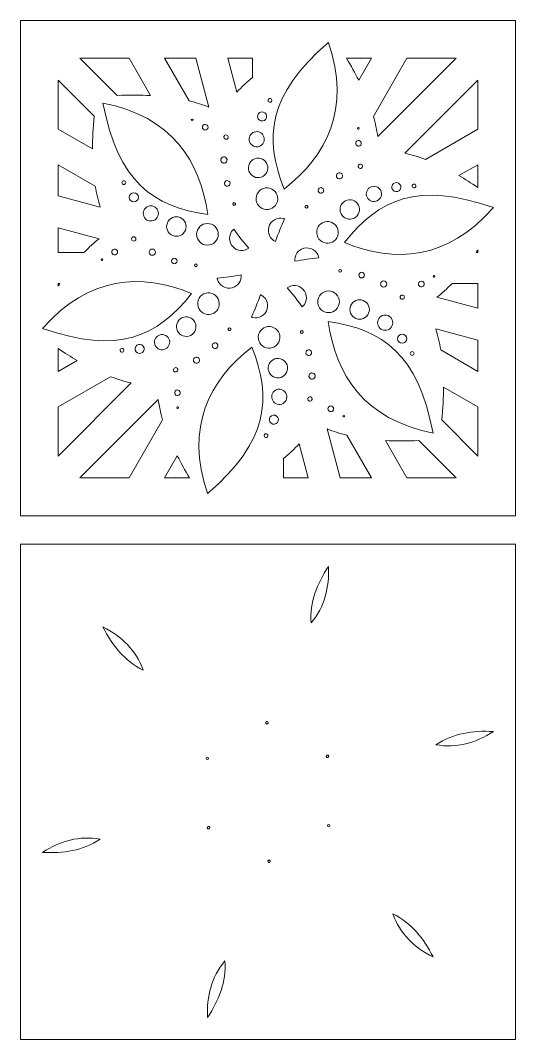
# Model space of a CAD drawing. Header units: millimetres. Extents: x -397 to 397, y -396 to 396.
# Drawn here: x 143 to 397, y -127 to 396 of the extents above; entities that cross this region are included whole.
import ezdxf

# ---------------------------------------------------------------- set-up
doc = ezdxf.new("R2010")
doc.units = ezdxf.units.MM
doc.header["$MEASUREMENT"] = 0
doc.layers.add('layer 1', color=7, linetype='Continuous')

msp = doc.modelspace()

# ---------------------------------------------------------------- linework, layer by layer
at = {"layer": 'layer 1', "lineweight": 9}
for points, knots in [([(396.6597, 141.7426), (396.6597, 141.7426), (396.6597, 395.7426), (396.6597, 395.7426), (396.6597, 395.7426), (396.6597, 395.7426), (142.6597, 395.7426), (142.6597, 395.7426), (142.6597, 395.7426), (142.6597, 395.7426), (142.6597, 141.7426), (142.6597, 141.7426), (142.6597, 141.7426), (142.6597, 141.7426), (396.6597, 141.7426), (396.6597, 141.7426)], [0, 0, 0, 0, 0.2, 0.2, 0.2, 0.2, 0.4, 0.4, 0.4, 0.4, 0.6, 0.6, 0.6, 0.6, 1, 1, 1, 1]), ([(300.6359, 384.3481), (312.2448, 350.2205), (299.9098, 326.3449), (277.9599, 309.2605), (277.9599, 309.2605), (267.4347, 335.5073), (269.4653, 357.4872), (300.6359, 384.3481)], [0, 0, 0, 0, 0.33333333, 0.33333333, 0.33333333, 0.33333333, 1, 1, 1, 1]), ([(198.4147, 376.3426), (198.4147, 376.3426), (209.4739, 357.1875), (209.4739, 357.1875), (209.4739, 357.1875), (204.1409, 357.484), (198.4269, 357.5074), (192.318, 357.2567), (192.318, 357.2567), (192.318, 357.2567), (173.2321, 376.3426), (173.2321, 376.3426), (173.2321, 376.3426), (173.2321, 376.3426), (198.4147, 376.3426), (198.4147, 376.3426)], [0, 0, 0, 0, 0.2, 0.2, 0.2, 0.2, 0.4, 0.4, 0.4, 0.4, 0.6, 0.6, 0.6, 0.6, 1, 1, 1, 1]), ([(232.6498, 376.3426), (232.6498, 376.3426), (239.3742, 351.2465), (239.3742, 351.2465), (239.3742, 351.2465), (236.2658, 352.4961), (232.9144, 353.5573), (229.3108, 354.4289), (229.3108, 354.4289), (229.3108, 354.4289), (216.6589, 376.3426), (216.6589, 376.3426), (216.6589, 376.3426), (216.6589, 376.3426), (232.6498, 376.3426), (232.6498, 376.3426)], [0, 0, 0, 0, 0.2, 0.2, 0.2, 0.2, 0.4, 0.4, 0.4, 0.4, 0.6, 0.6, 0.6, 0.6, 1, 1, 1, 1]), ([(261.7597, 366.4921), (258.7317, 364.0068), (256.0439, 361.4798), (253.6755, 358.9194), (253.6755, 358.9194), (253.6755, 358.9194), (249.007, 376.3426), (249.007, 376.3426), (249.007, 376.3426), (249.007, 376.3426), (261.7597, 376.3426), (261.7597, 376.3426), (261.7597, 376.3426), (261.7597, 376.3426), (261.7597, 366.4921), (261.7597, 366.4921)], [0, 0, 0, 0, 0.2, 0.2, 0.2, 0.2, 0.4, 0.4, 0.4, 0.4, 0.6, 0.6, 0.6, 0.6, 1, 1, 1, 1]), ([(322.6605, 376.3426), (322.6605, 376.3426), (316.1624, 365.0876), (316.1624, 365.0876), (316.1624, 365.0876), (314.3236, 368.7249), (312.2355, 372.4751), (309.8961, 376.3426), (309.8961, 376.3426), (309.8961, 376.3426), (322.6605, 376.3426), (322.6605, 376.3426)], [0, 0, 0, 0, 0.25, 0.25, 0.25, 0.25, 0.5, 0.5, 0.5, 0.5, 1, 1, 1, 1]), ([(323.6918, 346.5289), (323.6918, 346.5289), (340.9047, 376.3426), (340.9047, 376.3426), (340.9047, 376.3426), (340.9047, 376.3426), (366.0873, 376.3426), (366.0873, 376.3426), (366.0873, 376.3426), (366.0873, 376.3426), (325.9675, 336.2227), (325.9675, 336.2227), (325.9675, 336.2227), (325.4954, 339.5394), (324.7388, 342.9723), (323.6918, 346.5289)], [0, 0, 0, 0, 0.2, 0.2, 0.2, 0.2, 0.4, 0.4, 0.4, 0.4, 0.6, 0.6, 0.6, 0.6, 1, 1, 1, 1]), ([(180.562, 346.668), (179.9495, 340.6832), (179.6483, 335.0802), (179.6345, 329.8408), (179.6345, 329.8408), (179.6345, 329.8408), (162.0597, 339.9876), (162.0597, 339.9876), (162.0597, 339.9876), (162.0597, 339.9876), (162.0597, 365.1702), (162.0597, 365.1702), (162.0597, 365.1702), (162.0597, 365.1702), (180.562, 346.668), (180.562, 346.668)], [0, 0, 0, 0, 0.2, 0.2, 0.2, 0.2, 0.4, 0.4, 0.4, 0.4, 0.6, 0.6, 0.6, 0.6, 1, 1, 1, 1]), ([(339.7632, 327.6737), (339.7632, 327.6737), (377.2597, 365.1702), (377.2597, 365.1702), (377.2597, 365.1702), (377.2597, 365.1702), (377.2597, 339.9876), (377.2597, 339.9876), (377.2597, 339.9876), (377.2597, 339.9876), (350.3633, 324.459), (350.3633, 324.459), (350.3633, 324.459), (346.6969, 325.839), (343.1648, 326.9028), (339.7632, 327.6737)], [0, 0, 0, 0, 0.2, 0.2, 0.2, 0.2, 0.4, 0.4, 0.4, 0.4, 0.6, 0.6, 0.6, 0.6, 1, 1, 1, 1]), ([(270.8864, 355.6274), (271.4051, 355.4884), (271.7122, 354.9565), (271.5732, 354.4378), (271.5732, 354.4378), (271.4342, 353.9191), (270.9024, 353.6122), (270.3836, 353.7512), (270.3836, 353.7512), (269.8651, 353.8901), (269.558, 354.422), (269.697, 354.9405), (269.697, 354.9405), (269.8359, 355.4593), (270.3676, 355.7664), (270.8864, 355.6274)], [0, 0, 0, 0, 0.2, 0.2, 0.2, 0.2, 0.4, 0.4, 0.4, 0.4, 0.6, 0.6, 0.6, 0.6, 1, 1, 1, 1]), ([(185.0305, 353.3716), (220.3904, 346.3614), (234.8997, 323.741), (238.7202, 296.1897), (238.7202, 296.1897), (210.7272, 300.1982), (192.7073, 312.9464), (185.0305, 353.3716)], [0, 0, 0, 0, 0.33333333, 0.33333333, 0.33333333, 0.33333333, 1, 1, 1, 1]), ([(231.1086, 344.3422), (230.9294, 344.1629), (230.6429, 344.1782), (230.4668, 344.3542), (230.4668, 344.3542), (230.2912, 344.5299), (230.276, 344.817), (230.4549, 344.996), (230.4549, 344.996), (230.6339, 345.1751), (230.9213, 345.1606), (231.0971, 344.9846), (231.0971, 344.9846), (231.2734, 344.8084), (231.288, 344.5216), (231.1086, 344.3422)], [0, 0, 0, 0, 0.2, 0.2, 0.2, 0.2, 0.4, 0.4, 0.4, 0.4, 0.6, 0.6, 0.6, 0.6, 1, 1, 1, 1]), ([(267.2604, 348.745), (268.5053, 348.4114), (269.2432, 347.1333), (268.9097, 345.8884), (268.9097, 345.8884), (268.5761, 344.6435), (267.298, 343.9056), (266.0531, 344.2391), (266.0531, 344.2391), (264.8083, 344.5727), (264.0703, 345.851), (264.4038, 347.0957), (264.4038, 347.0957), (264.7374, 348.3406), (266.0155, 349.0785), (267.2604, 348.745)], [0, 0, 0, 0, 0.2, 0.2, 0.2, 0.2, 0.4, 0.4, 0.4, 0.4, 0.6, 0.6, 0.6, 0.6, 1, 1, 1, 1]), ([(238.4817, 341.9432), (239.0446, 341.3801), (239.0663, 340.4659), (238.4987, 339.8982), (238.4987, 339.8982), (237.9309, 339.3304), (237.0172, 339.3531), (236.4543, 339.9158), (236.4543, 339.9158), (235.892, 340.4782), (235.8695, 341.393), (236.4368, 341.9601), (236.4368, 341.9601), (237.0041, 342.5275), (237.919, 342.5059), (238.4817, 341.9432)], [0, 0, 0, 0, 0.2, 0.2, 0.2, 0.2, 0.4, 0.4, 0.4, 0.4, 0.6, 0.6, 0.6, 0.6, 1, 1, 1, 1]), ([(315.5449, 340.4904), (315.6091, 340.7303), (315.8502, 340.8872), (316.0947, 340.8217), (316.0947, 340.8217), (316.3394, 340.7561), (316.4703, 340.5001), (316.4059, 340.2597), (316.4059, 340.2597), (316.3414, 340.019), (316.1004, 339.863), (315.8554, 339.9286), (315.8554, 339.9286), (315.6105, 339.9943), (315.4804, 340.2499), (315.5449, 340.4904)], [0, 0, 0, 0, 0.2, 0.2, 0.2, 0.2, 0.4, 0.4, 0.4, 0.4, 0.6, 0.6, 0.6, 0.6, 1, 1, 1, 1]), ([(249.2259, 335.584), (249.0671, 334.9915), (248.4608, 334.6414), (247.8682, 334.8002), (247.8682, 334.8002), (247.2757, 334.959), (246.9256, 335.5653), (247.0844, 336.1578), (247.0844, 336.1578), (247.2432, 336.7503), (247.8495, 337.1004), (248.442, 336.9416), (248.442, 336.9416), (249.0346, 336.7829), (249.3846, 336.1765), (249.2259, 335.584)], [0, 0, 0, 0, 0.2, 0.2, 0.2, 0.2, 0.4, 0.4, 0.4, 0.4, 0.6, 0.6, 0.6, 0.6, 1, 1, 1, 1]), ([(260.1285, 335.8042), (260.6851, 337.8815), (262.8189, 339.1133), (264.8962, 338.5567), (264.8962, 338.5567), (266.9734, 338.0001), (268.2053, 335.8663), (267.6488, 333.7892), (267.6488, 333.7892), (267.0921, 331.7118), (264.9585, 330.4798), (262.8812, 331.0365), (262.8812, 331.0365), (260.8038, 331.5931), (259.5719, 333.7269), (260.1285, 335.8042)], [0, 0, 0, 0, 0.2, 0.2, 0.2, 0.2, 0.4, 0.4, 0.4, 0.4, 0.6, 0.6, 0.6, 0.6, 1, 1, 1, 1]), ([(314.6948, 333.0859), (314.9007, 333.854), (315.6817, 334.3309), (316.4564, 334.1233), (316.4564, 334.1233), (317.2315, 333.9156), (317.6703, 333.1126), (317.4643, 332.3438), (317.4643, 332.3438), (317.2582, 331.5747), (316.4771, 331.0989), (315.7017, 331.3066), (315.7017, 331.3066), (314.9262, 331.5145), (314.4888, 332.3171), (314.6948, 333.0859)], [0, 0, 0, 0, 0.2, 0.2, 0.2, 0.2, 0.4, 0.4, 0.4, 0.4, 0.6, 0.6, 0.6, 0.6, 1, 1, 1, 1]), ([(247.4805, 325.6856), (248.335, 325.4567), (248.8405, 324.5811), (248.6115, 323.7267), (248.6115, 323.7267), (248.3826, 322.8724), (247.5069, 322.3669), (246.6526, 322.5958), (246.6526, 322.5958), (245.7984, 322.8247), (245.2929, 323.7003), (245.5218, 324.5546), (245.5218, 324.5546), (245.7507, 325.4088), (246.6263, 325.9145), (247.4805, 325.6856)], [0, 0, 0, 0, 0.2, 0.2, 0.2, 0.2, 0.4, 0.4, 0.4, 0.4, 0.6, 0.6, 0.6, 0.6, 1, 1, 1, 1]), ([(265.8839, 324.9054), (268.5501, 324.191), (270.1316, 321.4519), (269.4172, 318.7857), (269.4172, 318.7857), (268.7028, 316.1195), (265.9636, 314.538), (263.2974, 315.2524), (263.2974, 315.2524), (260.6312, 315.9669), (259.0498, 318.706), (259.7642, 321.3722), (259.7642, 321.3722), (260.4786, 324.0384), (263.2177, 325.6198), (265.8839, 324.9054)], [0, 0, 0, 0, 0.2, 0.2, 0.2, 0.2, 0.4, 0.4, 0.4, 0.4, 0.6, 0.6, 0.6, 0.6, 1, 1, 1, 1]), ([(181.0561, 310.7758), (181.6942, 306.9105), (182.5391, 303.3195), (183.5723, 299.9882), (183.5723, 299.9882), (183.5723, 299.9882), (162.0597, 305.7525), (162.0597, 305.7525), (162.0597, 305.7525), (162.0597, 305.7525), (162.0597, 321.7434), (162.0597, 321.7434), (162.0597, 321.7434), (162.0597, 321.7434), (181.0561, 310.7758), (181.0561, 310.7758)], [0, 0, 0, 0, 0.2, 0.2, 0.2, 0.2, 0.4, 0.4, 0.4, 0.4, 0.6, 0.6, 0.6, 0.6, 1, 1, 1, 1]), ([(316.7553, 322.001), (317.3479, 322.1598), (317.9541, 321.8096), (318.1129, 321.2172), (318.1129, 321.2172), (318.2717, 320.6246), (317.9217, 320.0184), (317.3291, 319.8596), (317.3291, 319.8596), (316.7367, 319.7008), (316.1302, 320.0508), (315.9715, 320.6434), (315.9715, 320.6434), (315.8127, 321.2358), (316.1629, 321.8422), (316.7553, 322.001)], [0, 0, 0, 0, 0.2, 0.2, 0.2, 0.2, 0.4, 0.4, 0.4, 0.4, 0.6, 0.6, 0.6, 0.6, 1, 1, 1, 1]), ([(367.5849, 316.1577), (367.5849, 316.1577), (377.2597, 321.7434), (377.2597, 321.7434), (377.2597, 321.7434), (377.2597, 321.7434), (377.2597, 310.0507), (377.2597, 310.0507), (377.2597, 310.0507), (373.9515, 312.3004), (370.7271, 314.3324), (367.5849, 316.1577)], [0, 0, 0, 0, 0.25, 0.25, 0.25, 0.25, 0.5, 0.5, 0.5, 0.5, 1, 1, 1, 1]), ([(196.4022, 313.2474), (196.7819, 312.8677), (196.7818, 312.2535), (196.4021, 311.8738), (196.4021, 311.8738), (196.0224, 311.4942), (195.4084, 311.4943), (195.0288, 311.8738), (195.0288, 311.8738), (194.649, 312.2536), (194.6488, 312.8676), (195.0285, 313.2474), (195.0285, 313.2474), (195.4083, 313.6271), (196.0225, 313.6271), (196.4022, 313.2474)], [0, 0, 0, 0, 0.2, 0.2, 0.2, 0.2, 0.4, 0.4, 0.4, 0.4, 0.6, 0.6, 0.6, 0.6, 1, 1, 1, 1]), ([(249.1424, 313.5374), (249.9099, 313.3318), (250.3637, 312.5457), (250.158, 311.7782), (250.158, 311.7782), (249.9524, 311.0109), (249.1662, 310.557), (248.3989, 310.7626), (248.3989, 310.7626), (247.6315, 310.9682), (247.1776, 311.7544), (247.3832, 312.5218), (247.3832, 312.5218), (247.5888, 313.2891), (248.375, 313.743), (249.1424, 313.5374)], [0, 0, 0, 0, 0.2, 0.2, 0.2, 0.2, 0.4, 0.4, 0.4, 0.4, 0.6, 0.6, 0.6, 0.6, 1, 1, 1, 1]), ([(305.9254, 317.5526), (306.7796, 317.7815), (307.6553, 317.2761), (307.8843, 316.4219), (307.8843, 316.4219), (308.1132, 315.5673), (307.6076, 314.6918), (306.7532, 314.4628), (306.7532, 314.4628), (305.899, 314.234), (305.0233, 314.7397), (304.7945, 315.5939), (304.7945, 315.5939), (304.5655, 316.4482), (305.0711, 317.3237), (305.9254, 317.5526)], [0, 0, 0, 0, 0.2, 0.2, 0.2, 0.2, 0.4, 0.4, 0.4, 0.4, 0.6, 0.6, 0.6, 0.6, 1, 1, 1, 1]), ([(270.5275, 309.6711), (273.492, 308.8767), (275.2504, 305.8312), (274.456, 302.8667), (274.456, 302.8667), (273.6617, 299.9022), (270.6162, 298.1438), (267.6516, 298.9382), (267.6516, 298.9382), (264.6873, 299.7325), (262.9288, 302.7782), (263.7231, 305.7426), (263.7231, 305.7426), (264.5175, 308.7071), (267.563, 310.4654), (270.5275, 309.6711)], [0, 0, 0, 0, 0.2, 0.2, 0.2, 0.2, 0.4, 0.4, 0.4, 0.4, 0.6, 0.6, 0.6, 0.6, 1, 1, 1, 1]), ([(296.4353, 309.9242), (297.2027, 310.1298), (297.9889, 309.6758), (298.1945, 308.9086), (298.1945, 308.9086), (298.4002, 308.141), (297.9464, 307.355), (297.1788, 307.1493), (297.1788, 307.1493), (296.4114, 306.9437), (295.6253, 307.3977), (295.4197, 308.1651), (295.4197, 308.1651), (295.2141, 308.9323), (295.668, 309.7186), (296.4353, 309.9242)], [0, 0, 0, 0, 0.2, 0.2, 0.2, 0.2, 0.4, 0.4, 0.4, 0.4, 0.6, 0.6, 0.6, 0.6, 1, 1, 1, 1]), ([(308.8993, 281.8134), (326.3672, 304.0519), (346.4176, 313.2834), (385.2651, 299.7191), (385.2651, 299.7191), (361.5141, 272.6017), (334.6698, 271.3464), (308.8993, 281.8134)], [0, 0, 0, 0, 0.33333333, 0.33333333, 0.33333333, 0.33333333, 1, 1, 1, 1]), ([(322.9711, 310.5276), (325.0485, 311.0843), (327.1821, 309.8523), (327.7388, 307.775), (327.7388, 307.775), (328.2954, 305.6977), (327.0633, 303.564), (324.9862, 303.0074), (324.9862, 303.0074), (322.909, 302.4508), (320.7752, 303.6826), (320.2184, 305.7599), (320.2184, 305.7599), (319.6619, 307.8373), (320.8939, 309.9711), (322.9711, 310.5276)], [0, 0, 0, 0, 0.2, 0.2, 0.2, 0.2, 0.4, 0.4, 0.4, 0.4, 0.6, 0.6, 0.6, 0.6, 1, 1, 1, 1]), ([(337.7442, 310.8217), (338.0777, 309.5767), (337.3398, 308.2986), (336.0949, 307.9651), (336.0949, 307.9651), (334.8501, 307.6315), (333.572, 308.3694), (333.2384, 309.6143), (333.2384, 309.6143), (332.9048, 310.859), (333.6429, 312.1374), (334.8875, 312.4708), (334.8875, 312.4708), (336.1325, 312.8044), (337.4106, 312.0665), (337.7442, 310.8217)], [0, 0, 0, 0, 0.2, 0.2, 0.2, 0.2, 0.4, 0.4, 0.4, 0.4, 0.6, 0.6, 0.6, 0.6, 1, 1, 1, 1]), ([(343.6413, 310.62), (343.5024, 311.1385), (343.8093, 311.6703), (344.3279, 311.8093), (344.3279, 311.8093), (344.8466, 311.9483), (345.3785, 311.6413), (345.5175, 311.1226), (345.5175, 311.1226), (345.6565, 310.6039), (345.3494, 310.072), (344.8307, 309.933), (344.8307, 309.933), (344.312, 309.794), (343.7803, 310.1013), (343.6413, 310.62)], [0, 0, 0, 0, 0.2, 0.2, 0.2, 0.2, 0.4, 0.4, 0.4, 0.4, 0.6, 0.6, 0.6, 0.6, 1, 1, 1, 1]), ([(202.4745, 306.6659), (203.3857, 305.7546), (203.3857, 304.2788), (202.4744, 303.3676), (202.4744, 303.3676), (201.5633, 302.4563), (200.0871, 302.4564), (199.176, 303.3675), (199.176, 303.3675), (198.2646, 304.2788), (198.2647, 305.7547), (199.176, 306.6659), (199.176, 306.6659), (200.0873, 307.5773), (201.5631, 307.5772), (202.4745, 306.6659)], [0, 0, 0, 0, 0.2, 0.2, 0.2, 0.2, 0.4, 0.4, 0.4, 0.4, 0.6, 0.6, 0.6, 0.6, 1, 1, 1, 1]), ([(310.2905, 303.6272), (312.9567, 304.3416), (315.6959, 302.7601), (316.4103, 300.0939), (316.4103, 300.0939), (317.1247, 297.4277), (315.5432, 294.6886), (312.877, 293.9741), (312.877, 293.9741), (310.2109, 293.2597), (307.4717, 294.8412), (306.7573, 297.5074), (306.7573, 297.5074), (306.0428, 300.1736), (307.6244, 302.9128), (310.2905, 303.6272)], [0, 0, 0, 0, 0.2, 0.2, 0.2, 0.2, 0.4, 0.4, 0.4, 0.4, 0.6, 0.6, 0.6, 0.6, 1, 1, 1, 1]), ([(212.3222, 299.5244), (213.8429, 298.0038), (213.843, 295.5398), (212.3224, 294.0192), (212.3224, 294.0192), (210.8016, 292.4984), (208.3377, 292.4984), (206.8171, 294.0192), (206.8171, 294.0192), (205.2963, 295.5398), (205.2965, 298.0037), (206.8171, 299.5245), (206.8171, 299.5245), (208.3377, 301.045), (210.8017, 301.045), (212.3222, 299.5244)], [0, 0, 0, 0, 0.2, 0.2, 0.2, 0.2, 0.4, 0.4, 0.4, 0.4, 0.6, 0.6, 0.6, 0.6, 1, 1, 1, 1]), ([(252.5139, 302.2299), (252.8932, 302.1283), (253.1168, 301.741), (253.0152, 301.3618), (253.0152, 301.3618), (252.9135, 300.9825), (252.5263, 300.7589), (252.147, 300.8606), (252.147, 300.8606), (251.7676, 300.9622), (251.5441, 301.3493), (251.6458, 301.7287), (251.6458, 301.7287), (251.7474, 302.1079), (252.1347, 302.3315), (252.5139, 302.2299)], [0, 0, 0, 0, 0.2, 0.2, 0.2, 0.2, 0.4, 0.4, 0.4, 0.4, 0.6, 0.6, 0.6, 0.6, 1, 1, 1, 1]), ([(289.2196, 300.8362), (289.5988, 300.9377), (289.986, 300.7142), (290.0877, 300.3349), (290.0877, 300.3349), (290.1893, 299.9557), (289.9657, 299.5684), (289.5865, 299.4667), (289.5865, 299.4667), (289.2073, 299.3652), (288.82, 299.5888), (288.7183, 299.968), (288.7183, 299.968), (288.6166, 300.3474), (288.8402, 300.7345), (289.2196, 300.8362)], [0, 0, 0, 0, 0.2, 0.2, 0.2, 0.2, 0.4, 0.4, 0.4, 0.4, 0.6, 0.6, 0.6, 0.6, 1, 1, 1, 1]), ([(226.1998, 293.5541), (228.1516, 291.6024), (228.1516, 288.4394), (226.1998, 286.4876), (226.1998, 286.4876), (224.2481, 284.5359), (221.0851, 284.5358), (219.1333, 286.4876), (219.1333, 286.4876), (217.1816, 288.4394), (217.1815, 291.6023), (219.1333, 293.5541), (219.1333, 293.5541), (221.0851, 295.5059), (224.2481, 295.5059), (226.1998, 293.5541)], [0, 0, 0, 0, 0.2, 0.2, 0.2, 0.2, 0.4, 0.4, 0.4, 0.4, 0.6, 0.6, 0.6, 0.6, 1, 1, 1, 1]), ([(270.0597, 289.6712), (270.9512, 292.9983), (274.3695, 294.9719), (277.6967, 294.0804), (277.6967, 294.0804), (277.8659, 294.035), (278.0316, 293.9832), (278.1937, 293.9251), (278.1937, 293.9251), (276.4476, 290.2403), (274.8931, 286.3711), (273.5231, 282.3701), (273.5231, 282.3701), (270.7794, 283.6007), (269.2563, 286.6729), (270.0597, 289.6712)], [0, 0, 0, 0, 0.2, 0.2, 0.2, 0.2, 0.4, 0.4, 0.4, 0.4, 0.6, 0.6, 0.6, 0.6, 1, 1, 1, 1]), ([(294.8058, 285.5794), (294.0115, 288.5438), (295.77, 291.5896), (298.7343, 292.3838), (298.7343, 292.3838), (301.6988, 293.1781), (304.7444, 291.4198), (305.5387, 288.4552), (305.5387, 288.4552), (306.3331, 285.4907), (304.5746, 282.4452), (301.6102, 281.6509), (301.6102, 281.6509), (298.6457, 280.8565), (295.6002, 282.6148), (294.8058, 285.5794)], [0, 0, 0, 0, 0.2, 0.2, 0.2, 0.2, 0.4, 0.4, 0.4, 0.4, 0.6, 0.6, 0.6, 0.6, 1, 1, 1, 1]), ([(183.0664, 283.7666), (180.43, 281.6995), (177.8353, 279.3276), (175.2787, 276.6426), (175.2787, 276.6426), (175.2787, 276.6426), (162.0597, 276.6426), (162.0597, 276.6426), (162.0597, 276.6426), (162.0597, 276.6426), (162.0597, 289.3953), (162.0597, 289.3953), (162.0597, 289.3953), (162.0597, 289.3953), (183.0664, 283.7666), (183.0664, 283.7666)], [0, 0, 0, 0, 0.2, 0.2, 0.2, 0.2, 0.4, 0.4, 0.4, 0.4, 0.6, 0.6, 0.6, 0.6, 1, 1, 1, 1]), ([(234.6485, 289.9584), (236.8188, 292.1286), (240.3354, 292.1284), (242.5055, 289.9584), (242.5055, 289.9584), (244.6757, 287.7882), (244.6759, 284.2716), (242.5055, 282.1014), (242.5055, 282.1014), (240.3355, 279.9313), (236.8185, 279.9312), (234.6485, 282.1014), (234.6485, 282.1014), (232.4784, 284.2714), (232.4783, 287.7882), (234.6485, 289.9584)], [0, 0, 0, 0, 0.2, 0.2, 0.2, 0.2, 0.4, 0.4, 0.4, 0.4, 0.6, 0.6, 0.6, 0.6, 1, 1, 1, 1]), ([(252.118, 288.7245), (254.4361, 285.37), (257.0096, 282.0891), (259.7897, 278.9021), (259.7897, 278.9021), (257.3521, 277.1413), (253.9298, 277.3584), (251.735, 279.5533), (251.735, 279.5533), (249.2994, 281.989), (249.2994, 285.9362), (251.735, 288.3718), (251.735, 288.3718), (251.859, 288.4956), (251.9867, 288.6132), (252.118, 288.7245)], [0, 0, 0, 0, 0.2, 0.2, 0.2, 0.2, 0.4, 0.4, 0.4, 0.4, 0.6, 0.6, 0.6, 0.6, 1, 1, 1, 1]), ([(201.5563, 284.467), (201.9901, 284.0333), (201.9902, 283.3332), (201.5565, 282.8994), (201.5565, 282.8994), (201.1227, 282.4657), (200.4225, 282.4656), (199.9888, 282.8994), (199.9888, 282.8994), (199.555, 283.3331), (199.5551, 284.0332), (199.9887, 284.4671), (199.9887, 284.4671), (200.4226, 284.9008), (201.1226, 284.9008), (201.5563, 284.467)], [0, 0, 0, 0, 0.2, 0.2, 0.2, 0.2, 0.4, 0.4, 0.4, 0.4, 0.6, 0.6, 0.6, 0.6, 1, 1, 1, 1]), ([(192.4567, 277.3342), (192.6645, 276.5585), (192.188, 275.7786), (191.4192, 275.5725), (191.4192, 275.5725), (190.6511, 275.3668), (189.8475, 275.8046), (189.64, 276.5794), (189.64, 276.5794), (189.4323, 277.3545), (189.9084, 278.1359), (190.6771, 278.342), (190.6771, 278.342), (191.4463, 278.548), (192.2488, 278.1096), (192.4567, 277.3342)], [0, 0, 0, 0, 0.2, 0.2, 0.2, 0.2, 0.4, 0.4, 0.4, 0.4, 0.6, 0.6, 0.6, 0.6, 1, 1, 1, 1]), ([(211.5181, 278.0064), (212.1434, 277.381), (212.1433, 276.3698), (211.5179, 275.7445), (211.5179, 275.7445), (210.8926, 275.1192), (209.8816, 275.1192), (209.2561, 275.7445), (209.2561, 275.7445), (208.6308, 276.37), (208.6307, 277.381), (209.256, 278.0065), (209.256, 278.0065), (209.8816, 278.6319), (210.8926, 278.6319), (211.5181, 278.0064)], [0, 0, 0, 0, 0.2, 0.2, 0.2, 0.2, 0.4, 0.4, 0.4, 0.4, 0.6, 0.6, 0.6, 0.6, 1, 1, 1, 1]), ([(283.3931, 272.2105), (283.0869, 275.202), (284.9862, 278.0571), (287.9844, 278.8604), (287.9844, 278.8604), (291.3115, 279.7519), (294.7299, 277.7783), (295.6214, 274.4512), (295.6214, 274.4512), (295.6667, 274.2821), (295.7046, 274.1126), (295.7354, 273.9432), (295.7354, 273.9432), (291.6712, 273.6129), (287.5431, 273.0246), (283.3931, 272.2105)], [0, 0, 0, 0, 0.2, 0.2, 0.2, 0.2, 0.4, 0.4, 0.4, 0.4, 0.6, 0.6, 0.6, 0.6, 1, 1, 1, 1]), ([(376.3483, 276.6426), (376.6526, 277.108), (376.9564, 277.5787), (377.2597, 278.0541), (377.2597, 278.0541), (377.2597, 278.0541), (377.2597, 276.6426), (377.2597, 276.6426), (377.2597, 276.6426), (377.2597, 276.6426), (376.3483, 276.6426), (376.3483, 276.6426)], [0, 0, 0, 0, 0.25, 0.25, 0.25, 0.25, 0.5, 0.5, 0.5, 0.5, 1, 1, 1, 1]), ([(184.9129, 273.1562), (184.9786, 272.9114), (184.8222, 272.6709), (184.5816, 272.6064), (184.5816, 272.6064), (184.3417, 272.5422), (184.0854, 272.6725), (184.0199, 272.9169), (184.0199, 272.9169), (183.9543, 273.1616), (184.1106, 273.4031), (184.3509, 273.4675), (184.3509, 273.4675), (184.5917, 273.532), (184.8473, 273.4012), (184.9129, 273.1562)], [0, 0, 0, 0, 0.2, 0.2, 0.2, 0.2, 0.4, 0.4, 0.4, 0.4, 0.6, 0.6, 0.6, 0.6, 1, 1, 1, 1]), ([(220.6076, 273.3714), (221.1694, 273.9333), (222.077, 273.9333), (222.6389, 273.3716), (222.6389, 273.3716), (223.2007, 272.8098), (223.2006, 271.9019), (222.6388, 271.3401), (222.6388, 271.3401), (222.0772, 270.7785), (221.1693, 270.7784), (220.6076, 271.3401), (220.6076, 271.3401), (220.0458, 271.9019), (220.0459, 272.8098), (220.6076, 273.3714)], [0, 0, 0, 0, 0.2, 0.2, 0.2, 0.2, 0.4, 0.4, 0.4, 0.4, 0.6, 0.6, 0.6, 0.6, 1, 1, 1, 1]), ([(233.0884, 270.6376), (233.366, 270.3599), (233.366, 269.9128), (233.0884, 269.6351), (233.0884, 269.6351), (232.8107, 269.3574), (232.3637, 269.3574), (232.0859, 269.6351), (232.0859, 269.6351), (231.8084, 269.9128), (231.8084, 270.36), (232.0859, 270.6376), (232.0859, 270.6376), (232.3636, 270.9152), (232.8108, 270.9152), (233.0884, 270.6376)], [0, 0, 0, 0, 0.2, 0.2, 0.2, 0.2, 0.4, 0.4, 0.4, 0.4, 0.6, 0.6, 0.6, 0.6, 1, 1, 1, 1]), ([(306.231, 266.8476), (305.9534, 267.1253), (305.9534, 267.5724), (306.231, 267.8501), (306.231, 267.8501), (306.5087, 268.1278), (306.9557, 268.1278), (307.2335, 267.8501), (307.2335, 267.8501), (307.511, 267.5724), (307.511, 267.1252), (307.2335, 266.8476), (307.2335, 266.8476), (306.9558, 266.57), (306.5086, 266.57), (306.231, 266.8476)], [0, 0, 0, 0, 0.2, 0.2, 0.2, 0.2, 0.4, 0.4, 0.4, 0.4, 0.6, 0.6, 0.6, 0.6, 1, 1, 1, 1]), ([(316.6806, 266.1451), (317.2422, 266.7067), (318.1501, 266.7068), (318.7118, 266.1451), (318.7118, 266.1451), (319.2736, 265.5833), (319.2735, 264.6754), (318.7118, 264.1138), (318.7118, 264.1138), (318.15, 263.5519), (317.2424, 263.5519), (316.6805, 264.1136), (316.6805, 264.1136), (316.1187, 264.6754), (316.1188, 265.5833), (316.6806, 266.1451)], [0, 0, 0, 0, 0.2, 0.2, 0.2, 0.2, 0.4, 0.4, 0.4, 0.4, 0.6, 0.6, 0.6, 0.6, 1, 1, 1, 1]), ([(154.0543, 237.7661), (177.8053, 264.8835), (204.6496, 266.1388), (230.4201, 255.6718), (230.4201, 255.6718), (212.9522, 233.4333), (192.9018, 224.2018), (154.0543, 237.7661)], [0, 0, 0, 0, 0.33333333, 0.33333333, 0.33333333, 0.33333333, 1, 1, 1, 1]), ([(243.584, 263.542), (247.6482, 263.8723), (251.7763, 264.4606), (255.9263, 265.2747), (255.9263, 265.2747), (256.2325, 262.2832), (254.3332, 259.4281), (251.335, 258.6248), (251.335, 258.6248), (248.0079, 257.7333), (244.5895, 259.7069), (243.698, 263.034), (243.698, 263.034), (243.6527, 263.2031), (243.6148, 263.3726), (243.584, 263.542)], [0, 0, 0, 0, 0.2, 0.2, 0.2, 0.2, 0.4, 0.4, 0.4, 0.4, 0.6, 0.6, 0.6, 0.6, 1, 1, 1, 1]), ([(327.8013, 259.4788), (327.176, 260.1042), (327.1761, 261.1154), (327.8015, 261.7407), (327.8015, 261.7407), (328.4268, 262.366), (329.4378, 262.366), (330.0633, 261.7407), (330.0633, 261.7407), (330.6886, 261.1152), (330.6887, 260.1042), (330.0634, 259.4787), (330.0634, 259.4787), (329.4378, 258.8533), (328.4268, 258.8533), (327.8013, 259.4788)], [0, 0, 0, 0, 0.2, 0.2, 0.2, 0.2, 0.4, 0.4, 0.4, 0.4, 0.6, 0.6, 0.6, 0.6, 1, 1, 1, 1]), ([(346.8627, 260.151), (346.6549, 260.9267), (347.1314, 261.7066), (347.9002, 261.9127), (347.9002, 261.9127), (348.6683, 262.1184), (349.4719, 261.6806), (349.6794, 260.9058), (349.6794, 260.9058), (349.8871, 260.1307), (349.411, 259.3493), (348.6423, 259.1432), (348.6423, 259.1432), (347.8731, 258.9372), (347.0706, 259.3756), (346.8627, 260.151)], [0, 0, 0, 0, 0.2, 0.2, 0.2, 0.2, 0.4, 0.4, 0.4, 0.4, 0.6, 0.6, 0.6, 0.6, 1, 1, 1, 1]), ([(354.4065, 264.329), (354.3408, 264.5738), (354.4972, 264.8143), (354.7378, 264.8788), (354.7378, 264.8788), (354.9777, 264.943), (355.234, 264.8127), (355.2995, 264.5683), (355.2995, 264.5683), (355.3651, 264.3236), (355.2088, 264.0821), (354.9685, 264.0177), (354.9685, 264.0177), (354.7277, 263.9532), (354.4721, 264.084), (354.4065, 264.329)], [0, 0, 0, 0, 0.2, 0.2, 0.2, 0.2, 0.4, 0.4, 0.4, 0.4, 0.6, 0.6, 0.6, 0.6, 1, 1, 1, 1]), ([(162.9711, 260.8426), (162.6668, 260.3772), (162.363, 259.9065), (162.0597, 259.4311), (162.0597, 259.4311), (162.0597, 259.4311), (162.0597, 260.8426), (162.0597, 260.8426), (162.0597, 260.8426), (162.0597, 260.8426), (162.9711, 260.8426), (162.9711, 260.8426)], [0, 0, 0, 0, 0.25, 0.25, 0.25, 0.25, 0.5, 0.5, 0.5, 0.5, 1, 1, 1, 1]), ([(237.7092, 255.8343), (240.6737, 256.6287), (243.7192, 254.8704), (244.5136, 251.9058), (244.5136, 251.9058), (245.3079, 248.9414), (243.5494, 245.8956), (240.5851, 245.1014), (240.5851, 245.1014), (237.6206, 244.3071), (234.575, 246.0654), (233.7807, 249.03), (233.7807, 249.03), (232.9863, 251.9945), (234.7448, 255.04), (237.7092, 255.8343)], [0, 0, 0, 0, 0.2, 0.2, 0.2, 0.2, 0.4, 0.4, 0.4, 0.4, 0.6, 0.6, 0.6, 0.6, 1, 1, 1, 1]), ([(279.5297, 258.5831), (281.9673, 260.3439), (285.3896, 260.1268), (287.5844, 257.9319), (287.5844, 257.9319), (290.02, 255.4962), (290.02, 251.549), (287.5844, 249.1134), (287.5844, 249.1134), (287.4604, 248.9896), (287.3327, 248.872), (287.2014, 248.7607), (287.2014, 248.7607), (284.8833, 252.1152), (282.3098, 255.3961), (279.5297, 258.5831)], [0, 0, 0, 0, 0.2, 0.2, 0.2, 0.2, 0.4, 0.4, 0.4, 0.4, 0.6, 0.6, 0.6, 0.6, 1, 1, 1, 1]), ([(296.8139, 255.3838), (298.9839, 257.5539), (302.5009, 257.554), (304.6709, 255.3838), (304.6709, 255.3838), (306.841, 253.2138), (306.8411, 249.697), (304.6709, 247.5268), (304.6709, 247.5268), (302.5006, 245.3566), (298.984, 245.3568), (296.8139, 247.5268), (296.8139, 247.5268), (294.6437, 249.697), (294.6435, 253.2136), (296.8139, 255.3838)], [0, 0, 0, 0, 0.2, 0.2, 0.2, 0.2, 0.4, 0.4, 0.4, 0.4, 0.6, 0.6, 0.6, 0.6, 1, 1, 1, 1]), ([(356.253, 253.7186), (358.8894, 255.7857), (361.4841, 258.1576), (364.0407, 260.8426), (364.0407, 260.8426), (364.0407, 260.8426), (377.2597, 260.8426), (377.2597, 260.8426), (377.2597, 260.8426), (377.2597, 260.8426), (377.2597, 248.0899), (377.2597, 248.0899), (377.2597, 248.0899), (377.2597, 248.0899), (356.253, 253.7186), (356.253, 253.7186)], [0, 0, 0, 0, 0.2, 0.2, 0.2, 0.2, 0.4, 0.4, 0.4, 0.4, 0.6, 0.6, 0.6, 0.6, 1, 1, 1, 1]), ([(265.7963, 255.1151), (268.54, 253.8845), (270.0631, 250.8123), (269.2597, 247.814), (269.2597, 247.814), (268.3682, 244.4869), (264.9499, 242.5133), (261.6227, 243.4048), (261.6227, 243.4048), (261.4535, 243.4502), (261.2878, 243.502), (261.1257, 243.5601), (261.1257, 243.5601), (262.8718, 247.2449), (264.4263, 251.1141), (265.7963, 255.1151)], [0, 0, 0, 0, 0.2, 0.2, 0.2, 0.2, 0.4, 0.4, 0.4, 0.4, 0.6, 0.6, 0.6, 0.6, 1, 1, 1, 1]), ([(313.1196, 250.9976), (315.0713, 252.9493), (318.2343, 252.9494), (320.1861, 250.9976), (320.1861, 250.9976), (322.1378, 249.0458), (322.1379, 245.8829), (320.1861, 243.9311), (320.1861, 243.9311), (318.2343, 241.9793), (315.0713, 241.9793), (313.1196, 243.9311), (313.1196, 243.9311), (311.1678, 245.8828), (311.1678, 249.0458), (313.1196, 250.9976)], [0, 0, 0, 0, 0.2, 0.2, 0.2, 0.2, 0.4, 0.4, 0.4, 0.4, 0.6, 0.6, 0.6, 0.6, 1, 1, 1, 1]), ([(337.7631, 253.0182), (337.3293, 253.4519), (337.3292, 254.152), (337.7629, 254.5858), (337.7629, 254.5858), (338.1967, 255.0195), (338.8969, 255.0196), (339.3306, 254.5858), (339.3306, 254.5858), (339.7644, 254.1521), (339.7643, 253.452), (339.3307, 253.0181), (339.3307, 253.0181), (338.8968, 252.5844), (338.1968, 252.5844), (337.7631, 253.0182)], [0, 0, 0, 0, 0.2, 0.2, 0.2, 0.2, 0.4, 0.4, 0.4, 0.4, 0.6, 0.6, 0.6, 0.6, 1, 1, 1, 1]), ([(226.4424, 243.5111), (229.1085, 244.2255), (231.8477, 242.644), (232.5621, 239.9778), (232.5621, 239.9778), (233.2766, 237.3116), (231.695, 234.5724), (229.0289, 233.858), (229.0289, 233.858), (226.3627, 233.1436), (223.6235, 234.7251), (222.9091, 237.3913), (222.9091, 237.3913), (222.1947, 240.0575), (223.7762, 242.7966), (226.4424, 243.5111)], [0, 0, 0, 0, 0.2, 0.2, 0.2, 0.2, 0.4, 0.4, 0.4, 0.4, 0.6, 0.6, 0.6, 0.6, 1, 1, 1, 1]), ([(300.5992, 241.2955), (328.5922, 237.287), (346.6121, 224.5388), (354.2889, 184.1136), (354.2889, 184.1136), (318.929, 191.1238), (304.4197, 213.7442), (300.5992, 241.2955)], [0, 0, 0, 0, 0.33333333, 0.33333333, 0.33333333, 0.33333333, 1, 1, 1, 1]), ([(326.997, 243.466), (328.5178, 244.9868), (330.9817, 244.9868), (332.5023, 243.466), (332.5023, 243.466), (334.0231, 241.9454), (334.0229, 239.4815), (332.5023, 237.9607), (332.5023, 237.9607), (330.9817, 236.4402), (328.5177, 236.4402), (326.9972, 237.9608), (326.9972, 237.9608), (325.4765, 239.4814), (325.4764, 241.9454), (326.997, 243.466)], [0, 0, 0, 0, 0.2, 0.2, 0.2, 0.2, 0.4, 0.4, 0.4, 0.4, 0.6, 0.6, 0.6, 0.6, 1, 1, 1, 1]), ([(249.7329, 238.0185), (250.1121, 238.12), (250.4994, 237.8964), (250.6011, 237.5172), (250.6011, 237.5172), (250.7028, 237.1378), (250.4792, 236.7507), (250.0998, 236.649), (250.0998, 236.649), (249.7206, 236.5475), (249.3334, 236.771), (249.2317, 237.1503), (249.2317, 237.1503), (249.1301, 237.5295), (249.3537, 237.9168), (249.7329, 238.0185)], [0, 0, 0, 0, 0.2, 0.2, 0.2, 0.2, 0.4, 0.4, 0.4, 0.4, 0.6, 0.6, 0.6, 0.6, 1, 1, 1, 1]), ([(264.8634, 234.6185), (265.6577, 237.583), (268.7032, 239.3414), (271.6678, 238.547), (271.6678, 238.547), (274.6321, 237.7527), (276.3906, 234.707), (275.5963, 231.7426), (275.5963, 231.7426), (274.8019, 228.7781), (271.7564, 227.0198), (268.7919, 227.8141), (268.7919, 227.8141), (265.8274, 228.6085), (264.069, 231.654), (264.8634, 234.6185)], [0, 0, 0, 0, 0.2, 0.2, 0.2, 0.2, 0.4, 0.4, 0.4, 0.4, 0.6, 0.6, 0.6, 0.6, 1, 1, 1, 1]), ([(286.3042, 236.1234), (286.4059, 236.5027), (286.7931, 236.7263), (287.1724, 236.6246), (287.1724, 236.6246), (287.5518, 236.523), (287.7753, 236.1359), (287.6736, 235.7565), (287.6736, 235.7565), (287.572, 235.3773), (287.1847, 235.1537), (286.8055, 235.2553), (286.8055, 235.2553), (286.4262, 235.3569), (286.2026, 235.7442), (286.3042, 236.1234)], [0, 0, 0, 0, 0.2, 0.2, 0.2, 0.2, 0.4, 0.4, 0.4, 0.4, 0.6, 0.6, 0.6, 0.6, 1, 1, 1, 1]), ([(355.7471, 237.497), (355.7471, 237.497), (377.2597, 231.7327), (377.2597, 231.7327), (377.2597, 231.7327), (377.2597, 231.7327), (377.2597, 215.7418), (377.2597, 215.7418), (377.2597, 215.7418), (377.2597, 215.7418), (358.2633, 226.7094), (358.2633, 226.7094), (358.2633, 226.7094), (357.6252, 230.5747), (356.7803, 234.1657), (355.7471, 237.497)], [0, 0, 0, 0, 0.2, 0.2, 0.2, 0.2, 0.4, 0.4, 0.4, 0.4, 0.6, 0.6, 0.6, 0.6, 1, 1, 1, 1]), ([(214.3332, 234.4778), (216.4104, 235.0344), (218.5442, 233.8026), (219.101, 231.7253), (219.101, 231.7253), (219.6575, 229.6479), (218.4255, 227.5141), (216.3483, 226.9576), (216.3483, 226.9576), (214.2709, 226.4009), (212.1373, 227.6329), (211.5806, 229.7102), (211.5806, 229.7102), (211.024, 231.7875), (212.2561, 233.9212), (214.3332, 234.4778)], [0, 0, 0, 0, 0.2, 0.2, 0.2, 0.2, 0.4, 0.4, 0.4, 0.4, 0.6, 0.6, 0.6, 0.6, 1, 1, 1, 1]), ([(242.1406, 230.3359), (242.908, 230.5415), (243.6941, 230.0875), (243.8997, 229.3201), (243.8997, 229.3201), (244.1053, 228.5529), (243.6514, 227.7666), (242.8841, 227.561), (242.8841, 227.561), (242.1167, 227.3554), (241.3305, 227.8094), (241.1249, 228.5766), (241.1249, 228.5766), (240.9192, 229.3442), (241.373, 230.1302), (242.1406, 230.3359)], [0, 0, 0, 0, 0.2, 0.2, 0.2, 0.2, 0.4, 0.4, 0.4, 0.4, 0.6, 0.6, 0.6, 0.6, 1, 1, 1, 1]), ([(336.845, 234.1176), (337.7561, 235.0289), (339.2323, 235.0288), (340.1434, 234.1177), (340.1434, 234.1177), (341.0548, 233.2064), (341.0547, 231.7305), (340.1434, 230.8193), (340.1434, 230.8193), (339.2321, 229.9079), (337.7563, 229.908), (336.8449, 230.8193), (336.8449, 230.8193), (335.9337, 231.7306), (335.9337, 233.2064), (336.845, 234.1176)], [0, 0, 0, 0, 0.2, 0.2, 0.2, 0.2, 0.4, 0.4, 0.4, 0.4, 0.6, 0.6, 0.6, 0.6, 1, 1, 1, 1]), ([(162.0597, 227.4345), (165.3679, 225.1848), (168.5923, 223.1528), (171.7345, 221.3275), (171.7345, 221.3275), (171.7345, 221.3275), (162.0597, 215.7418), (162.0597, 215.7418), (162.0597, 215.7418), (162.0597, 215.7418), (162.0597, 227.4345), (162.0597, 227.4345)], [0, 0, 0, 0, 0.25, 0.25, 0.25, 0.25, 0.5, 0.5, 0.5, 0.5, 1, 1, 1, 1]), ([(195.6781, 226.8652), (195.817, 226.3467), (195.5101, 225.8149), (194.9915, 225.6759), (194.9915, 225.6759), (194.4728, 225.5369), (193.9409, 225.8439), (193.8019, 226.3626), (193.8019, 226.3626), (193.6629, 226.8813), (193.97, 227.4132), (194.4887, 227.5522), (194.4887, 227.5522), (195.0074, 227.6912), (195.5391, 227.3839), (195.6781, 226.8652)], [0, 0, 0, 0, 0.2, 0.2, 0.2, 0.2, 0.4, 0.4, 0.4, 0.4, 0.6, 0.6, 0.6, 0.6, 1, 1, 1, 1]), ([(206.081, 227.8709), (206.4146, 226.6262), (205.6765, 225.3478), (204.4319, 225.0144), (204.4319, 225.0144), (203.1869, 224.6808), (201.9088, 225.4187), (201.5752, 226.6635), (201.5752, 226.6635), (201.2417, 227.9085), (201.9796, 229.1866), (203.2245, 229.5201), (203.2245, 229.5201), (204.4693, 229.8537), (205.7474, 229.1158), (206.081, 227.8709)], [0, 0, 0, 0, 0.2, 0.2, 0.2, 0.2, 0.4, 0.4, 0.4, 0.4, 0.6, 0.6, 0.6, 0.6, 1, 1, 1, 1]), ([(238.6835, 153.1371), (227.0746, 187.2647), (239.4096, 211.1403), (261.3595, 228.2247), (261.3595, 228.2247), (271.8847, 201.9779), (269.8541, 179.998), (238.6835, 153.1371)], [0, 0, 0, 0, 0.33333333, 0.33333333, 0.33333333, 0.33333333, 1, 1, 1, 1]), ([(289.1614, 225.707), (289.367, 226.4743), (290.1532, 226.9282), (290.9205, 226.7226), (290.9205, 226.7226), (291.6879, 226.517), (292.1418, 225.7308), (291.9362, 224.9634), (291.9362, 224.9634), (291.7306, 224.1961), (290.9444, 223.7422), (290.177, 223.9478), (290.177, 223.9478), (289.4095, 224.1534), (288.9557, 224.9395), (289.1614, 225.707)], [0, 0, 0, 0, 0.2, 0.2, 0.2, 0.2, 0.4, 0.4, 0.4, 0.4, 0.6, 0.6, 0.6, 0.6, 1, 1, 1, 1]), ([(342.9172, 224.2378), (342.5375, 224.6175), (342.5376, 225.2317), (342.9173, 225.6114), (342.9173, 225.6114), (343.297, 225.991), (343.911, 225.9909), (344.2906, 225.6114), (344.2906, 225.6114), (344.6704, 225.2316), (344.6706, 224.6176), (344.2909, 224.2378), (344.2909, 224.2378), (343.9111, 223.8581), (343.2969, 223.8581), (342.9172, 224.2378)], [0, 0, 0, 0, 0.2, 0.2, 0.2, 0.2, 0.4, 0.4, 0.4, 0.4, 0.6, 0.6, 0.6, 0.6, 1, 1, 1, 1]), ([(232.5662, 223.0224), (233.4204, 223.2512), (234.2961, 222.7455), (234.5249, 221.8913), (234.5249, 221.8913), (234.7539, 221.037), (234.2483, 220.1615), (233.394, 219.9326), (233.394, 219.9326), (232.5398, 219.7037), (231.6641, 220.2091), (231.4351, 221.0633), (231.4351, 221.0633), (231.2062, 221.9179), (231.7118, 222.7934), (232.5662, 223.0224)], [0, 0, 0, 0, 0.2, 0.2, 0.2, 0.2, 0.4, 0.4, 0.4, 0.4, 0.6, 0.6, 0.6, 0.6, 1, 1, 1, 1]), ([(276.022, 222.2328), (278.6882, 221.5183), (280.2696, 218.7792), (279.5552, 216.113), (279.5552, 216.113), (278.8408, 213.4468), (276.1017, 211.8654), (273.4355, 212.5798), (273.4355, 212.5798), (270.7693, 213.2942), (269.1878, 216.0333), (269.9022, 218.6995), (269.9022, 218.6995), (270.6166, 221.3657), (273.3558, 222.9472), (276.022, 222.2328)], [0, 0, 0, 0, 0.2, 0.2, 0.2, 0.2, 0.4, 0.4, 0.4, 0.4, 0.6, 0.6, 0.6, 0.6, 1, 1, 1, 1]), ([(221.9903, 217.6256), (222.5827, 217.7844), (223.1892, 217.4344), (223.3479, 216.8418), (223.3479, 216.8418), (223.5067, 216.2494), (223.1565, 215.643), (222.5641, 215.4842), (222.5641, 215.4842), (221.9715, 215.3254), (221.3653, 215.6756), (221.2065, 216.268), (221.2065, 216.268), (221.0477, 216.8606), (221.3977, 217.4668), (221.9903, 217.6256)], [0, 0, 0, 0, 0.2, 0.2, 0.2, 0.2, 0.4, 0.4, 0.4, 0.4, 0.6, 0.6, 0.6, 0.6, 1, 1, 1, 1]), ([(290.7079, 213.7585), (290.9368, 214.6128), (291.8125, 215.1183), (292.6668, 214.8894), (292.6668, 214.8894), (293.521, 214.6605), (294.0265, 213.7849), (293.7976, 212.9306), (293.7976, 212.9306), (293.5687, 212.0764), (292.6931, 211.5707), (291.8389, 211.7996), (291.8389, 211.7996), (290.9844, 212.0285), (290.4789, 212.9041), (290.7079, 213.7585)], [0, 0, 0, 0, 0.2, 0.2, 0.2, 0.2, 0.4, 0.4, 0.4, 0.4, 0.6, 0.6, 0.6, 0.6, 1, 1, 1, 1]), ([(188.9561, 213.0262), (192.6225, 211.6462), (196.1546, 210.5824), (199.5562, 209.8115), (199.5562, 209.8115), (199.5562, 209.8115), (162.0597, 172.315), (162.0597, 172.315), (162.0597, 172.315), (162.0597, 172.315), (162.0597, 197.4976), (162.0597, 197.4976), (162.0597, 197.4976), (162.0597, 197.4976), (188.9561, 213.0262), (188.9561, 213.0262)], [0, 0, 0, 0, 0.2, 0.2, 0.2, 0.2, 0.4, 0.4, 0.4, 0.4, 0.6, 0.6, 0.6, 0.6, 1, 1, 1, 1]), ([(223.6177, 206.1786), (224.3932, 205.9707), (224.8306, 205.1681), (224.6246, 204.3993), (224.6246, 204.3993), (224.4187, 203.6312), (223.6377, 203.1543), (222.863, 203.3619), (222.863, 203.3619), (222.0879, 203.5696), (221.6491, 204.3726), (221.8551, 205.1414), (221.8551, 205.1414), (222.0612, 205.9105), (222.8423, 206.3863), (223.6177, 206.1786)], [0, 0, 0, 0, 0.2, 0.2, 0.2, 0.2, 0.4, 0.4, 0.4, 0.4, 0.6, 0.6, 0.6, 0.6, 1, 1, 1, 1]), ([(276.4382, 206.4487), (278.5156, 205.8921), (279.7475, 203.7583), (279.1909, 201.681), (279.1909, 201.681), (278.6343, 199.6037), (276.5005, 198.3719), (274.4232, 198.9285), (274.4232, 198.9285), (272.346, 199.4851), (271.1141, 201.6189), (271.6706, 203.696), (271.6706, 203.696), (272.2273, 205.7734), (274.3609, 207.0054), (276.4382, 206.4487)], [0, 0, 0, 0, 0.2, 0.2, 0.2, 0.2, 0.4, 0.4, 0.4, 0.4, 0.6, 0.6, 0.6, 0.6, 1, 1, 1, 1]), ([(358.7574, 190.8172), (359.3699, 196.802), (359.6711, 202.405), (359.6849, 207.6444), (359.6849, 207.6444), (359.6849, 207.6444), (377.2597, 197.4976), (377.2597, 197.4976), (377.2597, 197.4976), (377.2597, 197.4976), (377.2597, 172.315), (377.2597, 172.315), (377.2597, 172.315), (377.2597, 172.315), (358.7574, 190.8172), (358.7574, 190.8172)], [0, 0, 0, 0, 0.2, 0.2, 0.2, 0.2, 0.4, 0.4, 0.4, 0.4, 0.6, 0.6, 0.6, 0.6, 1, 1, 1, 1]), ([(213.3519, 201.2625), (213.824, 197.9458), (214.5806, 194.5129), (215.6276, 190.9563), (215.6276, 190.9563), (215.6276, 190.9563), (198.4147, 161.1426), (198.4147, 161.1426), (198.4147, 161.1426), (198.4147, 161.1426), (173.2321, 161.1426), (173.2321, 161.1426), (173.2321, 161.1426), (173.2321, 161.1426), (213.3519, 201.2625), (213.3519, 201.2625)], [0, 0, 0, 0, 0.2, 0.2, 0.2, 0.2, 0.4, 0.4, 0.4, 0.4, 0.6, 0.6, 0.6, 0.6, 1, 1, 1, 1]), ([(290.0935, 201.9012), (290.2523, 202.4937), (290.8586, 202.8438), (291.4512, 202.685), (291.4512, 202.685), (292.0437, 202.5262), (292.3938, 201.9199), (292.235, 201.3274), (292.235, 201.3274), (292.0762, 200.7349), (291.4699, 200.3848), (290.8774, 200.5436), (290.8774, 200.5436), (290.2848, 200.7023), (289.9348, 201.3087), (290.0935, 201.9012)], [0, 0, 0, 0, 0.2, 0.2, 0.2, 0.2, 0.4, 0.4, 0.4, 0.4, 0.6, 0.6, 0.6, 0.6, 1, 1, 1, 1]), ([(223.464, 197.5566), (223.7089, 197.4909), (223.839, 197.2353), (223.7745, 196.9948), (223.7745, 196.9948), (223.7103, 196.7549), (223.4692, 196.598), (223.2247, 196.6635), (223.2247, 196.6635), (222.98, 196.7291), (222.8491, 196.9851), (222.9135, 197.2255), (222.9135, 197.2255), (222.978, 197.4662), (223.219, 197.6222), (223.464, 197.5566)], [0, 0, 0, 0, 0.2, 0.2, 0.2, 0.2, 0.4, 0.4, 0.4, 0.4, 0.6, 0.6, 0.6, 0.6, 1, 1, 1, 1]), ([(273.2663, 193.2461), (274.5111, 192.9125), (275.2491, 191.6342), (274.9156, 190.3895), (274.9156, 190.3895), (274.582, 189.1446), (273.3039, 188.4067), (272.059, 188.7402), (272.059, 188.7402), (270.8141, 189.0738), (270.0762, 190.3519), (270.4097, 191.5968), (270.4097, 191.5968), (270.7433, 192.8417), (272.0214, 193.5796), (273.2663, 193.2461)], [0, 0, 0, 0, 0.2, 0.2, 0.2, 0.2, 0.4, 0.4, 0.4, 0.4, 0.6, 0.6, 0.6, 0.6, 1, 1, 1, 1]), ([(300.8207, 197.587), (301.3885, 198.1548), (302.3022, 198.1321), (302.8651, 197.5694), (302.8651, 197.5694), (303.4274, 197.007), (303.4499, 196.0922), (302.8826, 195.5251), (302.8826, 195.5251), (302.3153, 194.9577), (301.4004, 194.9793), (300.8377, 195.542), (300.8377, 195.542), (300.2748, 196.1051), (300.2531, 197.0193), (300.8207, 197.587)], [0, 0, 0, 0, 0.2, 0.2, 0.2, 0.2, 0.4, 0.4, 0.4, 0.4, 0.6, 0.6, 0.6, 0.6, 1, 1, 1, 1]), ([(308.2108, 193.143), (308.39, 193.3223), (308.6765, 193.307), (308.8526, 193.131), (308.8526, 193.131), (309.0282, 192.9553), (309.0434, 192.6682), (308.8645, 192.4892), (308.8645, 192.4892), (308.6855, 192.3101), (308.3981, 192.3246), (308.2223, 192.5006), (308.2223, 192.5006), (308.046, 192.6768), (308.0314, 192.9636), (308.2108, 193.143)], [0, 0, 0, 0, 0.2, 0.2, 0.2, 0.2, 0.4, 0.4, 0.4, 0.4, 0.6, 0.6, 0.6, 0.6, 1, 1, 1, 1]), ([(267.7462, 183.0474), (267.8852, 183.5661), (268.417, 183.873), (268.9358, 183.734), (268.9358, 183.734), (269.4543, 183.5951), (269.7614, 183.0632), (269.6224, 182.5447), (269.6224, 182.5447), (269.4835, 182.0259), (268.9518, 181.7188), (268.433, 181.8578), (268.433, 181.8578), (267.9143, 181.9968), (267.6072, 182.5287), (267.7462, 183.0474)], [0, 0, 0, 0, 0.2, 0.2, 0.2, 0.2, 0.4, 0.4, 0.4, 0.4, 0.6, 0.6, 0.6, 0.6, 1, 1, 1, 1]), ([(310.0086, 183.0563), (310.0086, 183.0563), (322.6605, 161.1426), (322.6605, 161.1426), (322.6605, 161.1426), (322.6605, 161.1426), (306.6696, 161.1426), (306.6696, 161.1426), (306.6696, 161.1426), (306.6696, 161.1426), (299.9452, 186.2387), (299.9452, 186.2387), (299.9452, 186.2387), (303.0536, 184.9891), (306.405, 183.9279), (310.0086, 183.0563)], [0, 0, 0, 0, 0.2, 0.2, 0.2, 0.2, 0.4, 0.4, 0.4, 0.4, 0.6, 0.6, 0.6, 0.6, 1, 1, 1, 1]), ([(277.5597, 170.9931), (280.5877, 173.4784), (283.2755, 176.0054), (285.6439, 178.5658), (285.6439, 178.5658), (285.6439, 178.5658), (290.3124, 161.1426), (290.3124, 161.1426), (290.3124, 161.1426), (290.3124, 161.1426), (277.5597, 161.1426), (277.5597, 161.1426), (277.5597, 161.1426), (277.5597, 161.1426), (277.5597, 170.9931), (277.5597, 170.9931)], [0, 0, 0, 0, 0.2, 0.2, 0.2, 0.2, 0.4, 0.4, 0.4, 0.4, 0.6, 0.6, 0.6, 0.6, 1, 1, 1, 1]), ([(329.8455, 180.2977), (335.1785, 180.0012), (340.8925, 179.9778), (347.0014, 180.2285), (347.0014, 180.2285), (347.0014, 180.2285), (366.0873, 161.1426), (366.0873, 161.1426), (366.0873, 161.1426), (366.0873, 161.1426), (340.9047, 161.1426), (340.9047, 161.1426), (340.9047, 161.1426), (340.9047, 161.1426), (329.8455, 180.2977), (329.8455, 180.2977)], [0, 0, 0, 0, 0.2, 0.2, 0.2, 0.2, 0.4, 0.4, 0.4, 0.4, 0.6, 0.6, 0.6, 0.6, 1, 1, 1, 1]), ([(216.6589, 161.1426), (216.6589, 161.1426), (223.157, 172.3976), (223.157, 172.3976), (223.157, 172.3976), (224.9958, 168.7603), (227.0839, 165.0101), (229.4233, 161.1426), (229.4233, 161.1426), (229.4233, 161.1426), (216.6589, 161.1426), (216.6589, 161.1426)], [0, 0, 0, 0, 0.25, 0.25, 0.25, 0.25, 0.5, 0.5, 0.5, 0.5, 1, 1, 1, 1]), ([(396.6597, -126.9414), (396.6597, -126.9414), (396.6597, 127.0586), (396.6597, 127.0586), (396.6597, 127.0586), (396.6597, 127.0586), (142.6597, 127.0586), (142.6597, 127.0586), (142.6597, 127.0586), (142.6597, 127.0586), (142.6597, -126.9414), (142.6597, -126.9414), (142.6597, -126.9414), (142.6597, -126.9414), (396.6597, -126.9414), (396.6597, -126.9414)], [0, 0, 0, 0, 0.2, 0.2, 0.2, 0.2, 0.4, 0.4, 0.4, 0.4, 0.6, 0.6, 0.6, 0.6, 1, 1, 1, 1]), ([(291.7296, 86.7386), (291.0949, 97.3313), (294.7843, 106.8527), (300.6358, 115.6643), (300.6358, 115.6643), (301.1685, 104.8976), (298.7957, 95.0662), (291.7296, 86.7386)], [0, 0, 0, 0, 0.33333333, 0.33333333, 0.33333333, 0.33333333, 1, 1, 1, 1]), ([(185.0307, 84.6876), (194.621, 79.7653), (201.9485, 72.7949), (205.6276, 62.5117), (205.6276, 62.5117), (196.1368, 67.2586), (189.7358, 75.2143), (185.0307, 84.6876)], [0, 0, 0, 0, 0.33333333, 0.33333333, 0.33333333, 0.33333333, 1, 1, 1, 1]), ([(268.4734, 35.7857), (268.5653, 36.1283), (268.9123, 36.3287), (269.2546, 36.2367), (269.2546, 36.2367), (269.5974, 36.1447), (269.7974, 35.798), (269.7058, 35.4557), (269.7058, 35.4557), (269.6137, 35.113), (269.2669, 34.9128), (268.9247, 35.0046), (268.9247, 35.0046), (268.582, 35.0964), (268.3815, 35.4433), (268.4734, 35.7857)], [0, 0, 0, 0, 0.2, 0.2, 0.2, 0.2, 0.4, 0.4, 0.4, 0.4, 0.6, 0.6, 0.6, 0.6, 1, 1, 1, 1]), ([(355.7617, 24.2855), (364.6178, 30.1314), (374.7081, 31.697), (385.2653, 31.035), (385.2653, 31.035), (376.2071, 25.1904), (366.5069, 22.3301), (355.7617, 24.2855)], [0, 0, 0, 0, 0.33333333, 0.33333333, 0.33333333, 0.33333333, 1, 1, 1, 1]), ([(238.1258, 17.7968), (238.3769, 18.0478), (238.7771, 18.0478), (239.028, 17.7967), (239.028, 17.7967), (239.2787, 17.5462), (239.2787, 17.1456), (239.028, 16.8949), (239.028, 16.8949), (238.7773, 16.6443), (238.3766, 16.6441), (238.1259, 16.895), (238.1259, 16.895), (237.8752, 17.1455), (237.8752, 17.546), (238.1258, 17.7968)], [0, 0, 0, 0, 0.2, 0.2, 0.2, 0.2, 0.4, 0.4, 0.4, 0.4, 0.6, 0.6, 0.6, 0.6, 1, 1, 1, 1]), ([(300.0072, 18.9493), (300.3499, 19.0412), (300.6965, 18.8409), (300.7884, 18.4984), (300.7884, 18.4984), (300.8803, 18.1557), (300.6801, 17.809), (300.3372, 17.7172), (300.3372, 17.7172), (299.9949, 17.6257), (299.6479, 17.8257), (299.5561, 18.1682), (299.5561, 18.1682), (299.4645, 18.5108), (299.6646, 18.8579), (300.0072, 18.9493)], [0, 0, 0, 0, 0.2, 0.2, 0.2, 0.2, 0.4, 0.4, 0.4, 0.4, 0.6, 0.6, 0.6, 0.6, 1, 1, 1, 1]), ([(238.9822, -17.6), (238.6393, -17.6918), (238.4391, -18.0385), (238.531, -18.3812), (238.531, -18.3812), (238.6229, -18.7237), (238.9695, -18.924), (239.3122, -18.8321), (239.3122, -18.8321), (239.6548, -18.7407), (239.8549, -18.3936), (239.7633, -18.051), (239.7633, -18.051), (239.6715, -17.7085), (239.3245, -17.5085), (238.9822, -17.6)], [0, 0, 0, 0, 0.2, 0.2, 0.2, 0.2, 0.4, 0.4, 0.4, 0.4, 0.6, 0.6, 0.6, 0.6, 1, 1, 1, 1]), ([(300.2914, -16.7777), (300.5421, -16.5271), (300.9428, -16.5269), (301.1935, -16.7778), (301.1935, -16.7778), (301.4442, -17.0283), (301.4442, -17.4288), (301.1936, -17.6796), (301.1936, -17.6796), (300.9425, -17.9306), (300.5423, -17.9306), (300.2914, -17.6795), (300.2914, -17.6795), (300.0407, -17.429), (300.0407, -17.0284), (300.2914, -16.7777)], [0, 0, 0, 0, 0.2, 0.2, 0.2, 0.2, 0.4, 0.4, 0.4, 0.4, 0.6, 0.6, 0.6, 0.6, 1, 1, 1, 1]), ([(154.0541, -30.9178), (163.1123, -25.0732), (172.8125, -22.2129), (183.5577, -24.1683), (183.5577, -24.1683), (174.7016, -30.0142), (164.6113, -31.5798), (154.0541, -30.9178)], [0, 0, 0, 0, 0.33333333, 0.33333333, 0.33333333, 0.33333333, 1, 1, 1, 1]), ([(269.6136, -35.3385), (269.7057, -34.9958), (270.0525, -34.7956), (270.3947, -34.8874), (270.3947, -34.8874), (270.7374, -34.9792), (270.9379, -35.3261), (270.846, -35.6685), (270.846, -35.6685), (270.7541, -36.0111), (270.4071, -36.2115), (270.0648, -36.1195), (270.0648, -36.1195), (269.722, -36.0275), (269.522, -35.6808), (269.6136, -35.3385)], [0, 0, 0, 0, 0.2, 0.2, 0.2, 0.2, 0.4, 0.4, 0.4, 0.4, 0.6, 0.6, 0.6, 0.6, 1, 1, 1, 1]), ([(333.6918, -62.3945), (343.1826, -67.1414), (349.5836, -75.0971), (354.2887, -84.5704), (354.2887, -84.5704), (344.6984, -79.6481), (337.3709, -72.6777), (333.6918, -62.3945)], [0, 0, 0, 0, 0.33333333, 0.33333333, 0.33333333, 0.33333333, 1, 1, 1, 1]), ([(238.6836, -115.5471), (238.1509, -104.7804), (240.5237, -94.949), (247.5898, -86.6214), (247.5898, -86.6214), (248.2245, -97.2141), (244.5351, -106.7355), (238.6836, -115.5471)], [0, 0, 0, 0, 0.33333333, 0.33333333, 0.33333333, 0.33333333, 1, 1, 1, 1])]:
    msp.add_open_spline(points, degree=3, knots=knots, dxfattribs=at)

doc.saveas('drawing.dxf')
